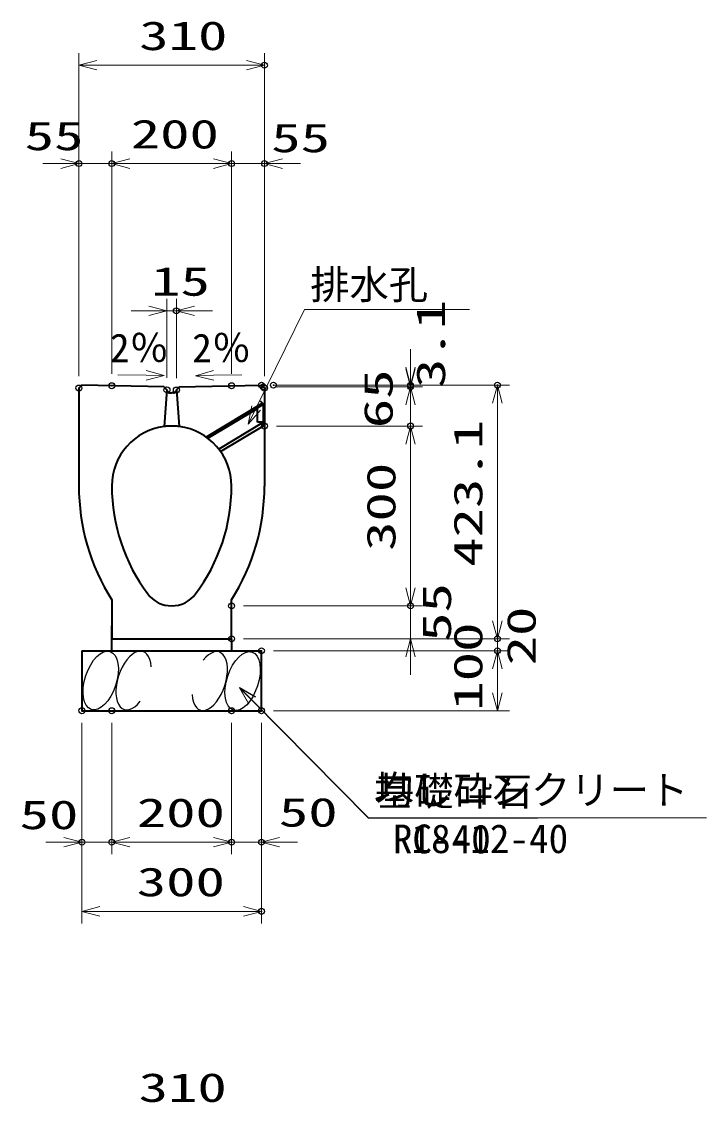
# Model space of a CAD drawing. Units: millimetres on the paper. Extents: x 15 to 1219, y 6 to 859.
# Drawn here: x 261.7 to 318.8, y 540.2 to 630.4 of the extents above; entities that cross this region are included whole.
import ezdxf
from ezdxf.enums import TextEntityAlignment as Align

# ---------------------------------------------------------------- set-up
doc = ezdxf.new("R2010")
doc.units = ezdxf.units.MM
doc.header["$PDMODE"] = 32
doc.header["$PDSIZE"] = 0.5
doc.linetypes.add('DASHED', pattern=[7.5, 6, -1.5])
for name, color, linetype, lineweight in [('D-STR-DIM（寸法）', 7, 'Continuous', 13), ('D-STR-HTXT(均しCON-旗)', 7, 'Continuous', 13), ('D-STR-HTXT(基礎砕石-旗)', 7, 'Continuous', 13), ('D-STR-HTXT（WS-旗）', 7, 'Continuous', 13), ('D-STR-STRF(グリ)', 7, 'Continuous', 25), ('D-STR（構造物WS）', 1, 'Continuous', 35), ('D-STR（構造物）', 1, 'Continuous', 35)]:
    doc.layers.add(name, color=color, linetype=linetype, lineweight=lineweight)
doc.layers.add('Defpoints_10', color=151, linetype='Continuous')
doc.styles.add('ＭＳ ゴシック', font='')
doc.styles.get('ＭＳ ゴシック').set_extended_font_data('MS Gothic')

# ---------------------------------------------------------------- blocks, each defined once
blk = doc.blocks.new('_Open30')
at = {"color": 7, "linetype": 'Continuous', "lineweight": 13}
for p, q in [((-1, 0.2679), (0, 0)), ((0, 0), (-1, -0.2679)), ((0, 0), (-1, 0))]:
    blk.add_line(p, q, dxfattribs=at)

msp = doc.modelspace()

# ---------------------------------------------------------------- linework, layer by layer
at = {"layer": 'D-STR-DIM（寸法）'}
for p, q in [((266.445, 619.53), (266.445, 627.738)), ((266.445, 619.53), (266.445, 627.738)), ((281.945, 619.53), (281.945, 627.738)), ((281.945, 619.53), (281.945, 627.738)), ((267.945, 626.738), (280.445, 626.738)), ((267.945, 626.738), (280.445, 626.738)), ((266.445, 600.797), (266.445, 619.53)), ((266.445, 600.797), (266.445, 619.53)), ((269.195, 600.992), (269.195, 619.53)), ((269.195, 600.992), (269.195, 619.53)), ((269.195, 600.992), (269.195, 619.53)), ((269.195, 600.992), (269.195, 619.53)), ((279.195, 600.992), (279.195, 619.53)), ((279.195, 600.992), (279.195, 619.53)), ((279.195, 600.992), (279.195, 619.53)), ((279.195, 600.992), (279.195, 619.53)), ((281.945, 600.797), (281.945, 619.53)), ((281.945, 600.797), (281.945, 619.53)), ((264.945, 618.53), (263.445, 618.53)), ((264.945, 618.53), (263.445, 618.53)), ((266.445, 618.53), (269.195, 618.53)), ((266.445, 618.53), (269.195, 618.53)), ((270.695, 618.53), (272.195, 618.53)), ((270.695, 618.53), (277.695, 618.53)), ((270.695, 618.53), (272.195, 618.53)), ((270.695, 618.53), (277.695, 618.53)), ((277.695, 618.53), (276.195, 618.53)), ((277.695, 618.53), (276.195, 618.53)), ((279.195, 618.53), (281.945, 618.53)), ((279.195, 618.53), (281.945, 618.53)), ((283.445, 618.53), (284.945, 618.53)), ((283.445, 618.53), (284.945, 618.53)), ((273.8, 600.649), (273.8, 607.242)), ((273.8, 600.649), (273.8, 607.242)), ((274.591, 600.633), (274.591, 607.242)), ((274.591, 600.633), (274.591, 607.242)), ((272.3, 606.242), (270.8, 606.242)), ((272.3, 606.242), (270.8, 606.242)), ((273.8, 606.242), (274.591, 606.242)), ((273.8, 606.242), (274.591, 606.242)), ((276.091, 606.242), (277.591, 606.242)), ((276.091, 606.242), (277.591, 606.242)), ((294.137, 601.542), (294.137, 603.042)), ((294.137, 601.542), (294.137, 603.042)), ((294.137, 601.405), (294.137, 602.905)), ((269.709, 600.912), (272.07, 600.865)), ((269.709, 600.912), (272.07, 600.865)), ((280.055, 600.908), (277.694, 600.861)), ((280.055, 600.908), (277.694, 600.861)), ((282.695, 600.042), (302.397, 600.042)), ((282.695, 600.042), (302.397, 600.042)), ((282.835, 599.905), (295.137, 599.905)), ((282.835, 599.905), (295.137, 599.905)), ((282.835, 599.905), (295.137, 599.905)), ((283.695, 600.042), (295.137, 600.042)), ((283.695, 600.042), (295.137, 600.042)), ((294.137, 599.905), (294.137, 600.042)), ((294.137, 599.905), (294.137, 600.042)), ((294.137, 596.628), (294.137, 599.905)), ((294.137, 598.405), (294.137, 596.905)), ((294.137, 598.405), (294.137, 596.905)), ((301.397, 580.377), (301.397, 598.542)), ((301.397, 580.377), (301.397, 598.542)), ((282.945, 596.628), (295.137, 596.628)), ((282.945, 596.628), (295.137, 596.628)), ((294.137, 583.127), (294.137, 595.128)), ((294.137, 595.128), (294.137, 593.628)), ((294.137, 583.127), (294.137, 584.627)), ((280.195, 581.627), (295.137, 581.627)), ((280.195, 581.627), (295.137, 581.627)), ((294.137, 578.877), (294.137, 581.627)), ((301.397, 580.377), (301.397, 581.877)), ((301.397, 580.377), (301.397, 581.877)), ((280.195, 578.877), (295.137, 578.877)), ((280.195, 578.877), (302.397, 578.877)), ((280.195, 578.877), (302.397, 578.877)), ((280.195, 578.877), (302.397, 578.877)), ((280.195, 578.877), (302.397, 578.877)), ((301.397, 577.877), (301.397, 578.877)), ((301.397, 577.877), (301.397, 578.877)), ((282.695, 577.877), (302.397, 577.877)), ((282.695, 577.877), (302.397, 577.877)), ((282.695, 577.877), (302.397, 577.877)), ((282.695, 577.877), (302.397, 577.877)), ((294.137, 577.377), (294.137, 575.877)), ((301.397, 574.377), (301.397, 576.377)), ((301.397, 576.377), (301.397, 574.877)), ((301.397, 574.377), (301.397, 576.377)), ((301.397, 576.377), (301.397, 574.877)), ((282.695, 572.877), (302.397, 572.877)), ((282.695, 572.877), (302.397, 572.877)), ((266.695, 571.877), (266.695, 560.91)), ((266.695, 571.877), (266.695, 560.91)), ((269.195, 571.877), (269.195, 560.91)), ((269.195, 571.877), (269.195, 560.91)), ((269.195, 571.877), (269.195, 560.91)), ((269.195, 571.877), (269.195, 560.91)), ((279.195, 571.877), (279.195, 560.91)), ((279.195, 571.877), (279.195, 560.91)), ((279.195, 571.877), (279.195, 560.91)), ((279.195, 571.877), (279.195, 560.91)), ((281.695, 571.877), (281.695, 560.91)), ((281.695, 571.877), (281.695, 560.91)), ((265.195, 561.91), (263.695, 561.91)), ((265.195, 561.91), (263.695, 561.91)), ((266.695, 561.91), (269.195, 561.91)), ((266.695, 561.91), (269.195, 561.91)), ((270.695, 561.91), (272.195, 561.91)), ((270.695, 561.91), (277.695, 561.91)), ((270.695, 561.91), (272.195, 561.91)), ((270.695, 561.91), (277.695, 561.91)), ((277.695, 561.91), (276.195, 561.91)), ((277.695, 561.91), (276.195, 561.91)), ((279.195, 561.91), (281.695, 561.91)), ((279.195, 561.91), (281.695, 561.91)), ((283.195, 561.91), (284.695, 561.91)), ((283.195, 561.91), (284.695, 561.91)), ((266.695, 560.91), (266.695, 555.137)), ((266.695, 560.91), (266.695, 555.137)), ((281.695, 560.91), (281.695, 555.137)), ((281.695, 560.91), (281.695, 555.137)), ((268.195, 556.137), (280.195, 556.137)), ((268.195, 556.137), (280.195, 556.137))]:
    msp.add_line(p, q, dxfattribs=at)
at = {"layer": 'D-STR-HTXT(均しCON-旗)'}
msp.add_lwpolyline([(318.843, 563.93), (290.635, 563.93), (280.912, 573.747)], dxfattribs=at)
at = {"layer": 'D-STR-HTXT(基礎砕石-旗)'}
msp.add_lwpolyline([(304.739, 563.905), (290.635, 563.905), (280.912, 573.721)], dxfattribs=at)
at = {"layer": 'D-STR-HTXT（WS-旗）'}
msp.add_lwpolyline([(299.072, 606.353), (285.283, 606.353), (281.242, 598.142)], dxfattribs=at)
at = {"layer": 'D-STR-STRF(グリ)'}
for centre, major_axis in [((268.27, 575.401), (0.79, 2.421)), ((280.119, 575.354), (-0.79, -2.421))]:
    msp.add_ellipse(centre, major_axis=major_axis, ratio=0.5139, dxfattribs=at)
for centre, major_axis in [((277.379, 575.354), (-0.79, -2.421)), ((271.011, 575.401), (0.79, 2.421))]:
    msp.add_ellipse(centre, major_axis=major_axis, ratio=0.5139, start_param=5.357556, end_param=10.375065, dxfattribs=at)
at = {"layer": 'D-STR（構造物WS）'}
for p, q in [((281.787, 598.53), (277.084, 595.708)), ((277.215, 595.612), (281.37, 598.105)), ((281.37, 598.147), (281.87, 598.447)), ((281.37, 596.947), (281.37, 598.147)), ((281.87, 598.447), (281.622, 598.695)), ((281.87, 596.647), (281.87, 598.447)), ((281.87, 596.947), (278.134, 594.706)), ((281.87, 596.947), (281.37, 596.947)), ((278.284, 594.504), (281.87, 596.656)), ((281.567, 596.472), (281.87, 596.647))]:
    msp.add_line(p, q, dxfattribs=at)
at = {"layer": 'D-STR（構造物）'}
for p, q in [((266.695, 600.042), (266.445, 599.797)), ((266.445, 599.797), (266.445, 591.627)), ((273.57, 599.905), (266.695, 600.042)), ((273.57, 599.905), (273.798, 599.651)), ((273.57, 599.905), (273.8, 599.649)), ((273.798, 599.651), (273.57, 596.588)), ((274.59, 599.651), (274.822, 596.588)), ((274.592, 599.651), (274.82, 599.905)), ((274.592, 599.651), (274.82, 599.905)), ((274.82, 599.905), (281.695, 600.042)), ((281.695, 600.042), (281.945, 599.797)), ((281.945, 599.797), (281.945, 591.627)), ((269.195, 582.137), (269.195, 578.877)), ((279.195, 578.877), (279.195, 582.137)), ((269.195, 577.877), (269.195, 579.968)), ((269.195, 578.877), (279.195, 578.877)), ((279.195, 578.832), (279.195, 577.832)), ((266.695, 577.877), (281.695, 577.877)), ((266.695, 577.877), (266.695, 572.877)), ((281.695, 572.877), (281.695, 577.877)), ((266.695, 572.877), (281.695, 572.877))]:
    msp.add_line(p, q, dxfattribs=at)
at = {"layer": 'D-STR（構造物）', "linetype": 'DASHED'}
for p in [(274.05, 599.4), (274.34, 599.4)]:
    msp.add_line(p, (274.195, 599.4), dxfattribs=at)
for centre, radius, start, end in [((274.048, 599.65), 0.25, 179.93762, 270), ((274.342, 599.65), 0.25, 270, 0.06238), ((274.194, 591.617), 5.011, 82.82494, 97.15522)]:
    msp.add_arc(centre, radius, start, end, dxfattribs=at)
at = {"layer": 'D-STR（構造物）'}
for centre, radius, start, end in [((274.195, 591.627), 5, 97.18519, 179.99805), ((274.195, 591.627), 5, 0, 82.81926), ((284.195, 591.627), 17.75, 180, 212.32053), ((284.195, 591.627), 15, 180, 216.86989), ((264.195, 591.627), 15, 323.1301, 0), ((264.195, 591.627), 17.75, 327.67947, 0), ((274.195, 584.127), 2.5, 216.86987, 323.13013)]:
    msp.add_arc(centre, radius, start, end, dxfattribs=at)
at = {"layer": 'Defpoints_10'}
for p in [(281.945, 626.738), (281.945, 626.738), (266.445, 618.53), (266.445, 618.53), (269.195, 618.53), (269.195, 618.53), (279.195, 618.53), (279.195, 618.53), (281.945, 618.53), (281.945, 618.53), (281.945, 618.53), (281.945, 618.53), (274.591, 606.242), (274.591, 606.242), (266.445, 599.797), (266.445, 599.797), (269.195, 599.992), (269.195, 599.992), (269.195, 599.992), (269.195, 599.992), (273.8, 599.649), (273.8, 599.649), (274.591, 599.633), (274.591, 599.633), (279.195, 599.992), (279.195, 599.992), (279.195, 599.992), (279.195, 599.992), (281.695, 600.042), (281.695, 600.042), (281.835, 599.905), (281.835, 599.905), (281.835, 599.905), (281.945, 599.797), (281.945, 599.797), (282.695, 600.042), (282.695, 600.042), (294.137, 600.042), (294.137, 600.042), (294.137, 599.905), (301.397, 600.042), (301.397, 600.042), (281.945, 596.628), (281.945, 596.628), (294.137, 596.628), (279.195, 581.627), (279.195, 581.627), (294.137, 581.627), (279.195, 578.877), (279.195, 578.877), (279.195, 578.877), (279.195, 578.877), (279.195, 578.877), (301.397, 578.877), (301.397, 578.877), (281.695, 577.877), (281.695, 577.877), (281.695, 577.877), (281.695, 577.877), (301.397, 577.877), (301.397, 577.877), (266.695, 572.877), (266.695, 572.877), (269.195, 572.877), (269.195, 572.877), (269.195, 572.877), (269.195, 572.877), (279.195, 572.877), (279.195, 572.877), (279.195, 572.877), (279.195, 572.877), (281.695, 572.877), (281.695, 572.877), (281.695, 572.877), (281.695, 572.877), (266.695, 561.91), (266.695, 561.91), (269.195, 561.91), (269.195, 561.91), (279.195, 561.91), (279.195, 561.91), (281.695, 561.91), (281.695, 561.91), (281.695, 561.91), (281.695, 561.91), (281.695, 556.137), (281.695, 556.137)]:
    msp.add_point(p, dxfattribs=at)

# ---------------------------------------------------------------- block references
at = {"layer": 'D-STR-DIM（寸法）', "xscale": 1.5, "yscale": 1.5}
for p, rotation in [((266.445, 626.738), 180), ((266.445, 626.738), 180), ((269.195, 618.53), 180), ((269.195, 618.53), 180), ((269.195, 618.53), 180), ((269.195, 618.53), 180), ((281.945, 618.53), 180), ((281.945, 618.53), 180), ((274.591, 606.242), 180), ((274.591, 606.242), 180), ((294.137, 600.042), 270), ((294.137, 600.042), 270), ((273.57, 600.835), 358.85424), ((273.57, 600.835), 358.85424), ((276.194, 600.831), 181.14576), ((276.194, 600.831), 181.14576), ((294.137, 599.905), 270), ((294.137, 599.905), 90), ((294.137, 599.905), 90), ((301.397, 600.042), 90), ((301.397, 600.042), 90), ((294.137, 596.628), 90), ((294.137, 596.628), 90), ((294.137, 581.627), 270), ((294.137, 581.627), 270), ((301.397, 578.877), 270), ((301.397, 578.877), 270), ((301.397, 578.877), 270), ((301.397, 578.877), 270), ((294.137, 578.877), 90), ((301.397, 577.877), 90), ((301.397, 577.877), 90), ((301.397, 577.877), 90), ((301.397, 577.877), 90), ((301.397, 572.877), 270), ((301.397, 572.877), 270), ((269.195, 561.91), 180), ((269.195, 561.91), 180), ((269.195, 561.91), 180), ((269.195, 561.91), 180), ((281.695, 561.91), 180), ((281.695, 561.91), 180), ((266.695, 556.137), 180), ((266.695, 556.137), 180)]:
    msp.add_blockref('_Open30', p, dxfattribs=dict(at, rotation=rotation))
for p in [(281.945, 626.738), (281.945, 626.738), (266.445, 618.53), (266.445, 618.53), (279.195, 618.53), (279.195, 618.53), (279.195, 618.53), (279.195, 618.53), (273.8, 606.242), (273.8, 606.242), (266.695, 561.91), (266.695, 561.91), (279.195, 561.91), (279.195, 561.91), (279.195, 561.91), (279.195, 561.91), (281.695, 556.137), (281.695, 556.137)]:
    msp.add_blockref('_Open30', p, dxfattribs=at)
at = {"layer": 'D-STR-HTXT(均しCON-旗)', "xscale": 1.5, "yscale": 1.5, "rotation": 134.72505}
msp.add_blockref('_Open30', (279.856, 574.813), dxfattribs=at)
at = {"layer": 'D-STR-HTXT(基礎砕石-旗)', "xscale": 1.5, "yscale": 1.5, "rotation": 134.72505}
msp.add_blockref('_Open30', (279.856, 574.787), dxfattribs=at)
at = {"layer": 'D-STR-HTXT（WS-旗）', "xscale": 1.5, "yscale": 1.5, "rotation": 243.798}
msp.add_blockref('_Open30', (280.58, 596.796), dxfattribs=at)

# ---------------------------------------------------------------- texts
at = {"layer": 'D-STR-DIM（寸法）', "style": 'ＭＳ ゴシック', "width": 1.5}
for s, p in [('310', (271.486, 627.276)), ('310', (271.486, 627.276)), ('55', (261.926, 618.924)), ('55', (261.926, 618.924)), ('200', (270.778, 619.067)), ('200', (270.778, 619.067)), ('55', (282.51, 618.753)), ('55', (282.51, 618.753)), ('15', (272.482, 606.78)), ('15', (272.482, 606.78)), ('200', (271.278, 562.448)), ('200', (271.278, 562.448)), ('50', (283.147, 562.485)), ('50', (283.147, 562.485)), ('50', (261.497, 562.277)), ('50', (261.497, 562.277)), ('300', (271.278, 556.674)), ('300', (271.278, 556.674)), ('310', (271.435, 539.518))]:
    msp.add_text(s, height=2.405, dxfattribs=at).set_placement(p, align=Align.BOTTOM_LEFT)
for s, p in [('3.1', (297.75, 599.796)), ('3.1', (297.75, 599.796)), ('65', (293.371, 596.448)), ('423.1', (300.86, 584.877)), ('423.1', (300.86, 584.877)), ('300', (293.6, 586.211)), ('55', (298.246, 578.62)), ('20', (305.312, 576.659)), ('20', (305.312, 576.659)), ('100', (300.86, 572.877)), ('100', (300.86, 572.877))]:
    msp.add_text(s, height=2.405, rotation=90, dxfattribs=at).set_placement(p, align=Align.BOTTOM_LEFT)
at = {"layer": 'D-STR-DIM（寸法）', "style": 'ＭＳ ゴシック'}
for rotation, p in [(0.01, (269.042, 601.223)), (0.01, (269.042, 601.223)), (359.99, (275.91, 601.22)), (359.99, (275.91, 601.22))]:
    msp.add_text('2％', height=2.405, rotation=rotation, dxfattribs=at).set_placement(p, align=Align.BOTTOM_LEFT)
at = {"layer": 'D-STR-HTXT(均しCON-旗)', "style": 'ＭＳ ゴシック'}
for s, p in [('均しコンクリート', (291.082, 564.341)), ('18-12-40', (294.216, 560.279))]:
    msp.add_text(s, height=2.405, dxfattribs=at).set_placement(p, align=Align.BOTTOM_LEFT)
at = {"layer": 'D-STR-HTXT(基礎砕石-旗)', "style": 'ＭＳ ゴシック'}
for s, p in [('基礎砕石', (291.171, 564.239)), ('RC-40', (292.658, 560.254))]:
    msp.add_text(s, height=2.405, dxfattribs=at).set_placement(p, align=Align.BOTTOM_LEFT)
at = {"layer": 'D-STR-HTXT（WS-旗）', "style": 'ＭＳ ゴシック'}
msp.add_text('排水孔', height=2.405, dxfattribs=at).set_placement((285.764, 606.505), align=Align.BOTTOM_LEFT)

doc.saveas('drawing.dxf')
